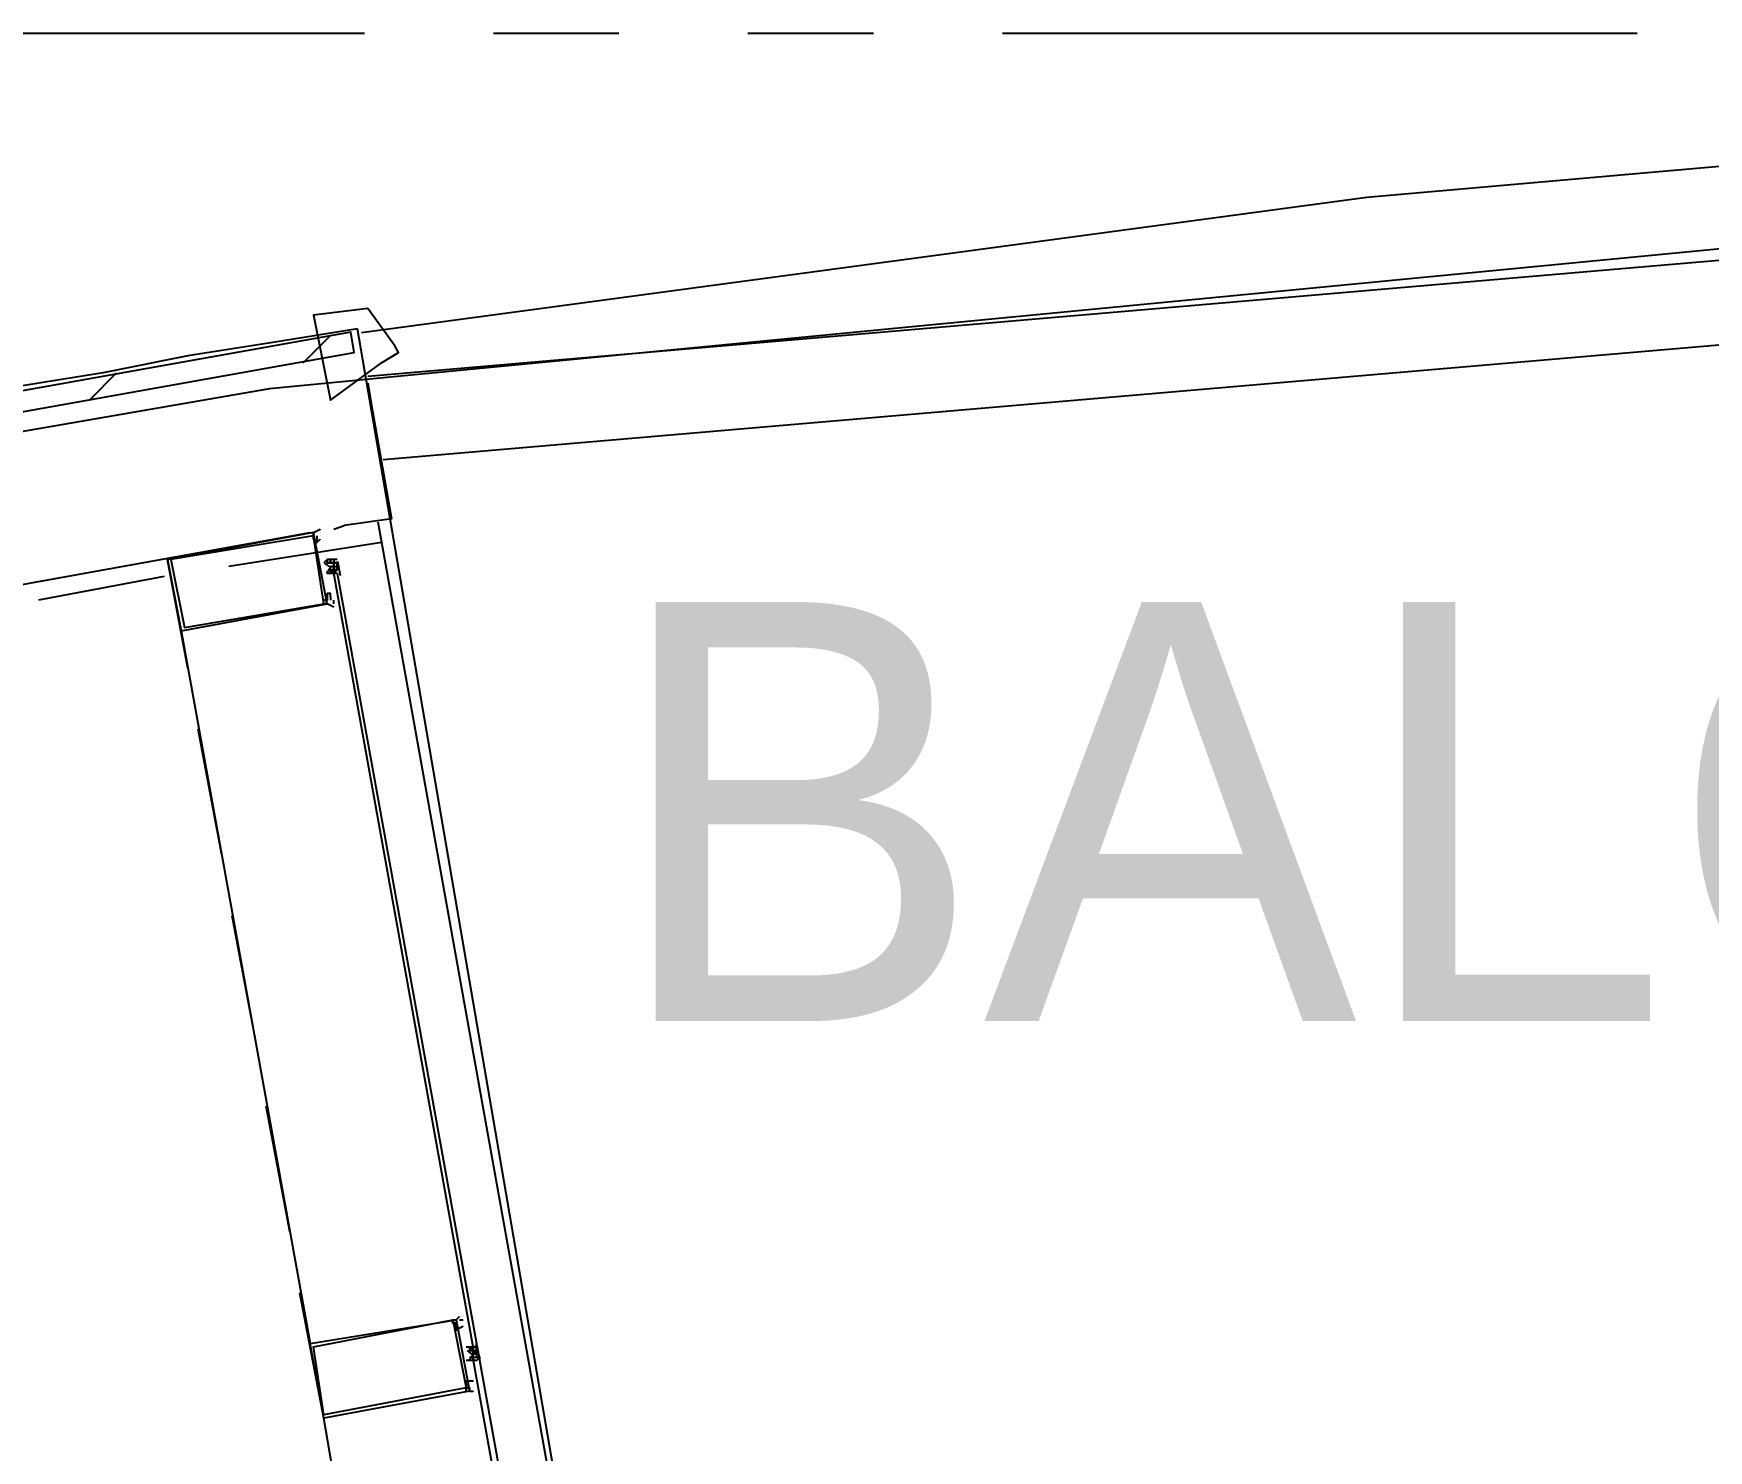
# Model space of a CAD drawing. Header units: feet. Extents: x -84 to 198, y -22 to 181.
# Drawn here: x 76.67 to 83.25, y 154.69 to 160.26 of the extents above; entities that cross this region are included whole.
import ezdxf
from ezdxf.enums import TextEntityAlignment as Align

# ---------------------------------------------------------------- set-up
doc = ezdxf.new("R2010")
doc.units = ezdxf.units.FT
for name, color, linetype in [('A-AREA-UNIDAD', 30, 'CONTINUOUS'), ('A-LINEA', 7, 'CONTINUOUS'), ('A-TEXTO-PDF', 3, 'CONTINUOUS')]:
    doc.layers.add(name, color=color, linetype=linetype)

msp = doc.modelspace()

# ---------------------------------------------------------------- linework, layer by layer
at = {"layer": 'A-AREA-UNIDAD'}
msp.add_lwpolyline([(84.928, 131.1289), (85.152, 132.6933), (86.8, 132.5333), (87.552, 135.8578), (85.152, 136.2489), (85.12, 137.3333), (86.08, 141.3689), (87.072, 141.4222), (87.12, 140.6578), (87.648, 141.1733), (87.712, 141.5822), (87.488, 142.2933), (86.56, 142.3289), (86.56, 143.3778), (87.872, 148.8889), (88.64, 149.0489), (91.008, 159.2178), (90.432, 159.2533), (90.432, 159.8933), (87.008, 159.7689), (77.6, 158.8622), (74.112, 158.2578)], dxfattribs=at)
at = {"layer": 'A-LINEA'}
for p, q in [((77.9733, 160.2578), (75.48, 160.2578)), ((78.9733, 160.2578), (78.48, 160.2578)), ((79.9733, 160.2578), (79.48, 160.2578)), ((82.9733, 160.2578), (80.48, 160.2578)), ((90.5992, 159.9939), (77.9864, 158.9103)), ((86.2775, 159.9973), (81.9113, 159.6139)), ((90.6043, 159.6606), (78.0467, 158.5824)), ((81.9113, 159.6139), (77.9616, 159.0815)), ((77.7333, 158.9644), (77.84, 159.0711)), ((79.1867, 151.8844), (77.9467, 159.0978)), ((76.8933, 158.8178), (77, 158.9244)), ((77.1467, 158.9511), (77.1467, 158.9511)), ((77.8533, 158.3111), (77.8933, 158.3244)), ((79.1867, 151.8844), (78.0267, 158.3378)), ((74.2933, 157.6711), (77.76, 158.2978)), ((78.04, 158.2578), (77.44, 158.1644)), ((77.28, 157.7644), (77.2, 158.1911)), ((77.8267, 158.1911), (77.8267, 158.1911)), ((77.8267, 158.1911), (77.8267, 158.1778)), ((77.8267, 158.1911), (77.8267, 158.1778)), ((77.84, 158.1911), (77.84, 158.1911)), ((77.84, 158.1911), (77.84, 158.1911)), ((77.84, 158.1911), (77.84, 158.1778)), ((77.84, 158.1911), (77.84, 158.1911)), ((77.84, 158.1911), (77.84, 158.1911)), ((77.84, 158.1911), (77.84, 158.1778)), ((77.84, 158.1911), (77.84, 158.1911)), ((77.84, 158.1911), (77.84, 158.1911)), ((77.84, 158.1911), (77.84, 158.1911)), ((77.84, 158.1911), (77.84, 158.1911)), ((77.84, 158.1911), (77.84, 158.1911)), ((77.84, 158.1778), (77.84, 158.1911)), ((77.84, 158.1911), (77.84, 158.1911)), ((77.84, 158.1911), (77.84, 158.1911)), ((77.8533, 158.1911), (77.84, 158.1911)), ((77.84, 158.1911), (77.84, 158.1911)), ((77.84, 158.1911), (77.84, 158.1911)), ((77.8533, 158.1911), (77.8533, 158.1778)), ((77.8533, 158.1911), (77.8533, 158.1778)), ((77.8533, 158.1911), (77.8533, 158.1911)), ((77.8533, 158.1911), (77.8533, 158.1911)), ((77.8533, 158.1911), (77.8533, 158.1778)), ((77.8533, 158.1911), (77.8533, 158.1911)), ((77.8533, 158.1911), (77.8533, 158.1911)), ((77.8533, 158.1911), (77.8533, 158.1911)), ((77.8533, 158.1911), (77.8533, 158.1911)), ((77.8533, 158.1911), (77.8533, 158.1911)), ((77.8533, 158.1911), (77.8533, 158.1911)), ((77.8533, 158.1911), (77.8533, 158.1911)), ((77.8533, 158.1911), (77.8533, 158.1911)), ((77.8667, 158.1911), (77.8533, 158.1911)), ((77.8667, 158.1911), (77.8533, 158.1911)), ((77.8667, 158.1911), (77.8533, 158.1911)), ((77.8667, 158.1911), (77.8667, 158.1911)), ((77.8667, 158.1911), (77.8667, 158.1911)), ((77.8667, 158.1911), (77.8667, 158.1911)), ((77.8678, 158.1852), (77.8781, 158.1281)), ((77.1867, 158.1244), (76.6933, 158.0311)), ((77.8133, 158.1778), (77.8133, 158.1778)), ((77.8133, 158.1778), (77.8133, 158.1778)), ((77.8267, 158.1778), (77.8267, 158.1778)), ((77.8267, 158.1778), (77.8267, 158.1778)), ((77.8267, 158.1778), (77.8267, 158.1778)), ((77.8267, 158.1778), (77.8267, 158.1778)), ((77.8267, 158.1778), (77.8267, 158.1778)), ((77.8267, 158.1778), (77.8267, 158.1778)), ((77.84, 158.1778), (77.8267, 158.1778)), ((77.8267, 158.1778), (77.8267, 158.1778)), ((77.8267, 158.1378), (77.8267, 158.1378)), ((77.8267, 158.1378), (77.8267, 158.1378)), ((77.8267, 158.1378), (77.8267, 158.1378)), ((77.84, 158.1778), (77.84, 158.1778)), ((77.84, 158.1778), (77.84, 158.1778)), ((77.84, 158.1778), (77.84, 158.1778)), ((77.84, 158.1778), (77.84, 158.1778)), ((77.84, 158.1778), (77.84, 158.1778)), ((77.84, 158.1778), (77.84, 158.1778)), ((77.84, 158.1778), (77.84, 158.1778)), ((77.84, 158.1778), (77.84, 158.1778)), ((77.84, 158.1778), (77.84, 158.1778)), ((77.84, 158.1778), (77.84, 158.1778)), ((77.84, 158.1778), (77.84, 158.1778)), ((77.84, 158.1778), (77.84, 158.1778)), ((77.84, 158.1778), (77.84, 158.1778)), ((77.84, 158.1778), (77.84, 158.1778)), ((77.84, 158.1778), (77.84, 158.1778)), ((77.84, 158.1778), (77.84, 158.1778)), ((77.84, 158.1778), (77.84, 158.1778)), ((77.84, 158.1778), (77.84, 158.1778)), ((77.8533, 158.1778), (77.84, 158.1778)), ((77.84, 158.1644), (77.84, 158.1644)), ((77.84, 158.1644), (77.8533, 158.1644)), ((77.84, 158.1644), (77.84, 158.1644)), ((77.84, 158.1644), (77.84, 158.1644)), ((77.84, 158.1644), (77.84, 158.1644)), ((77.84, 158.1644), (77.84, 158.1644)), ((77.84, 158.1644), (77.84, 158.1644)), ((77.84, 158.1644), (77.84, 158.1644)), ((77.84, 158.1644), (77.84, 158.1644)), ((77.84, 158.1644), (77.84, 158.1644)), ((77.8533, 158.1644), (77.84, 158.1644)), ((77.84, 158.1644), (77.84, 158.1644)), ((77.84, 158.1644), (77.84, 158.1644)), ((77.84, 158.1511), (77.84, 158.1511)), ((77.84, 158.1511), (77.84, 158.1511)), ((77.84, 158.1511), (77.84, 158.1378)), ((77.84, 158.1511), (77.84, 158.1511)), ((77.84, 158.1511), (77.84, 158.1511)), ((77.84, 158.1511), (77.84, 158.1511)), ((77.84, 158.1511), (77.8533, 158.1511)), ((77.84, 158.1511), (77.8533, 158.1511)), ((77.84, 158.1511), (77.84, 158.1511)), ((77.84, 158.1511), (77.84, 158.1511)), ((77.84, 158.1511), (77.8533, 158.1511)), ((77.84, 158.1511), (77.8533, 158.1511)), ((77.84, 158.1511), (77.84, 158.1511)), ((77.84, 158.1511), (77.84, 158.1511)), ((77.84, 158.1378), (77.84, 158.1511)), ((77.84, 158.1378), (77.84, 158.1511)), ((77.8533, 158.1378), (77.84, 158.1511)), ((77.8533, 158.1511), (77.84, 158.1511)), ((77.84, 158.1511), (77.84, 158.1511)), ((77.84, 158.1511), (77.84, 158.1511)), ((77.8533, 158.1511), (77.84, 158.1511)), ((77.84, 158.1511), (77.84, 158.1511)), ((77.84, 158.1511), (77.84, 158.1511)), ((77.84, 158.1378), (77.84, 158.1378)), ((77.84, 158.1378), (77.84, 158.1378)), ((77.84, 158.1378), (77.84, 158.1378)), ((77.84, 158.1378), (77.84, 158.1378)), ((77.84, 158.1378), (77.84, 158.1378)), ((77.84, 158.1378), (77.84, 158.1378)), ((77.84, 158.1378), (77.84, 158.1378)), ((77.84, 158.1378), (77.84, 158.1378)), ((77.84, 158.1378), (77.84, 158.1378)), ((77.84, 158.1378), (77.84, 158.1378)), ((77.84, 158.1378), (77.84, 158.1378)), ((77.84, 158.1378), (77.84, 158.1378)), ((77.84, 158.1378), (77.84, 158.1378)), ((77.84, 158.1378), (77.8533, 158.1378)), ((77.84, 158.1378), (77.84, 158.1378)), ((77.84, 158.1378), (77.84, 158.1378)), ((77.84, 158.1378), (77.84, 158.1378)), ((77.84, 158.1378), (77.84, 158.1378)), ((77.8533, 158.1778), (77.8533, 158.1778)), ((77.8533, 158.1778), (77.8533, 158.1778)), ((77.8533, 158.1778), (77.8533, 158.1778)), ((77.8533, 158.1778), (77.8533, 158.1778)), ((77.8533, 158.1778), (77.8533, 158.1778)), ((77.8533, 158.1778), (77.8533, 158.1644)), ((77.8533, 158.1778), (77.8533, 158.1778)), ((77.8533, 158.1778), (77.8533, 158.1778)), ((77.8533, 158.1778), (77.8533, 158.1778)), ((77.8533, 158.1778), (77.8533, 158.1778)), ((77.8533, 158.1778), (77.8533, 158.1778)), ((77.8533, 158.1778), (77.8533, 158.1778)), ((77.8533, 158.1778), (77.8533, 158.1778)), ((77.8533, 158.1778), (77.8533, 158.1778)), ((77.8533, 158.1778), (77.8533, 158.1778)), ((77.8533, 158.1778), (77.8533, 158.1778)), ((77.8533, 158.1778), (77.8533, 158.1778)), ((77.8533, 158.1778), (77.8533, 158.1778)), ((77.8533, 158.1778), (77.8533, 158.1778)), ((77.8533, 158.1778), (77.8533, 158.1778)), ((77.8533, 158.1778), (77.8533, 158.1778)), ((77.8533, 158.1778), (77.8533, 158.1778)), ((77.8533, 158.1778), (77.8533, 158.1778)), ((77.8533, 158.1778), (77.8533, 158.1778)), ((77.8533, 158.1778), (77.8533, 158.1778)), ((77.8533, 158.1778), (77.8533, 158.1778)), ((77.8533, 158.1778), (77.8533, 158.1778)), ((77.8533, 158.1778), (77.8533, 158.1778)), ((77.8533, 158.1778), (77.8533, 158.1778)), ((77.8533, 158.1778), (77.8533, 158.1778)), ((77.8533, 158.1644), (77.8533, 158.1778)), ((77.8667, 158.1778), (77.8533, 158.1778)), ((77.8533, 158.1778), (77.8533, 158.1778)), ((77.8533, 158.1644), (77.8533, 158.1778)), ((77.8533, 158.1644), (77.8533, 158.1644)), ((77.8533, 158.1644), (77.8533, 158.1644)), ((77.8533, 158.1644), (77.8667, 158.1644)), ((77.8533, 158.1644), (77.8533, 158.1644)), ((77.8533, 158.1644), (77.8533, 158.1511)), ((77.8533, 158.1644), (77.8533, 158.1644)), ((77.8533, 158.1644), (77.8533, 158.1644)), ((77.8533, 158.1644), (77.8533, 158.1644)), ((77.8533, 158.1644), (77.8533, 158.1644)), ((77.8533, 158.1644), (77.8533, 158.1644)), ((77.8533, 158.1644), (77.8533, 158.1644)), ((77.8533, 158.1644), (77.8533, 158.1644)), ((77.8533, 158.1644), (77.8533, 158.1644)), ((77.8533, 158.1644), (77.8533, 158.1644)), ((77.8533, 158.1644), (77.8533, 158.1644)), ((77.8533, 158.1644), (77.8533, 158.1644)), ((77.8533, 158.1511), (77.8533, 158.1644)), ((77.8533, 158.1644), (77.8533, 158.1644)), ((77.8533, 158.1644), (77.8533, 158.1644)), ((77.8533, 158.1511), (77.8533, 158.1644)), ((77.8533, 158.1644), (77.8533, 158.1644)), ((77.8533, 158.1644), (77.8533, 158.1644)), ((77.8533, 158.1644), (77.8533, 158.1644)), ((77.8533, 158.1644), (77.8533, 158.1644)), ((77.8533, 158.1644), (77.8533, 158.1644)), ((77.8533, 158.1644), (77.8533, 158.1644)), ((77.8533, 158.1644), (77.8533, 158.1644)), ((77.8533, 158.1644), (77.8533, 158.1644)), ((77.8533, 158.1644), (77.8533, 158.1644)), ((77.8533, 158.1511), (77.8533, 158.1378)), ((77.8533, 158.1511), (77.8533, 158.1511)), ((77.8533, 158.1511), (77.8533, 158.1511)), ((77.8533, 158.1511), (77.8533, 158.1511)), ((77.8533, 158.1511), (77.8533, 158.1378)), ((77.8533, 158.1511), (77.8533, 158.1511)), ((77.8533, 158.1511), (77.8533, 158.1511)), ((77.8667, 158.1511), (77.8533, 158.1378)), ((77.8533, 158.1511), (77.8533, 158.1511)), ((77.8533, 158.1511), (77.8533, 158.1511)), ((77.8533, 158.1511), (77.8533, 158.1511)), ((77.8533, 158.1511), (77.8533, 158.1511)), ((77.8533, 158.1511), (77.8533, 158.1511)), ((77.8533, 158.1511), (77.8533, 158.1511)), ((77.8533, 158.1511), (77.8533, 158.1511)), ((77.8667, 158.1511), (77.8533, 158.1511)), ((77.8533, 158.1378), (77.8533, 158.1511)), ((77.8533, 158.1511), (77.8533, 158.1511)), ((77.8533, 158.1511), (77.8533, 158.1511)), ((77.8533, 158.1511), (77.8533, 158.1378)), ((77.8533, 158.1511), (77.8533, 158.1511)), ((77.8533, 158.1511), (77.8533, 158.1511)), ((77.8533, 158.1378), (77.8533, 158.1378)), ((77.8533, 158.1378), (77.8667, 158.1378)), ((77.8533, 158.1378), (77.8533, 158.1378)), ((77.8533, 158.1378), (77.8533, 158.1378)), ((77.8533, 158.1378), (77.8533, 158.1378)), ((77.8533, 158.1378), (77.8533, 158.1378)), ((77.8533, 158.1378), (77.8533, 158.1378)), ((77.8533, 158.1378), (77.8533, 158.1378)), ((77.8533, 158.1378), (77.8533, 158.1378)), ((77.8533, 158.1378), (77.8533, 158.1378)), ((77.8533, 158.1378), (77.8533, 158.1378)), ((77.8533, 158.1378), (77.8533, 158.1378)), ((77.8533, 158.1378), (77.8533, 158.1378)), ((77.8533, 158.1378), (77.8533, 158.1378)), ((77.8667, 158.1644), (77.8667, 158.1778)), ((77.8667, 158.1778), (77.8667, 158.1778)), ((77.8667, 158.1644), (77.8667, 158.1644)), ((77.8667, 158.1644), (77.8667, 158.1644)), ((77.8667, 158.1511), (77.8667, 158.1644)), ((77.8667, 158.1644), (77.8667, 158.1511)), ((77.8667, 158.1644), (77.8667, 158.1644)), ((77.8667, 158.1644), (77.8667, 158.1644)), ((77.8667, 158.1511), (77.8667, 158.1511)), ((77.8667, 158.1511), (77.8667, 158.1511)), ((77.8667, 158.1511), (77.8667, 158.1511)), ((77.8667, 158.1511), (77.8667, 158.1511)), ((77.8667, 158.1511), (77.8667, 158.1511)), ((77.8667, 158.1511), (77.8667, 158.1511)), ((77.8667, 158.1511), (77.8667, 158.1511)), ((77.8667, 158.1511), (77.8667, 158.1511)), ((77.8667, 158.1511), (77.8667, 158.1511)), ((77.8667, 158.1511), (77.8667, 158.1511)), ((77.8667, 158.1511), (77.8667, 158.1511)), ((77.8667, 158.1511), (77.8667, 158.1511)), ((77.8667, 158.1511), (77.8667, 158.1511)), ((77.8667, 158.1511), (77.8667, 158.1511)), ((77.8667, 158.1511), (77.8667, 158.1511)), ((77.8667, 158.1511), (77.8667, 158.1511)), ((77.8667, 158.1511), (77.8667, 158.1511)), ((77.8667, 158.1511), (77.8667, 158.1511)), ((77.8667, 158.1511), (77.8667, 158.1511)), ((77.8667, 158.1378), (77.8667, 158.1378)), ((77.8667, 158.1378), (77.8667, 158.1378)), ((77.8667, 158.1378), (77.8667, 158.1378)), ((77.8667, 158.1378), (77.8667, 158.1378)), ((77.8667, 158.1378), (77.8667, 158.1378)), ((77.8667, 158.1378), (77.8667, 158.1378)), ((77.84, 158.0444), (77.84, 158.0311)), ((77.8533, 158.0444), (77.8533, 158.0444)), ((77.2533, 157.9111), (77.76, 155.1111)), ((77.4133, 157.0311), (77.32, 157.5244)), ((77.5467, 156.2978), (77.4533, 156.7911)), ((77.68, 155.5511), (77.5867, 156.0444)), ((77.8133, 154.8178), (77.72, 155.3111)), ((78.36, 155.2178), (78.36, 155.2178)), ((78.36, 155.1911), (78.36, 155.1911)), ((78.36, 155.1911), (78.36, 155.1911)), ((78.3733, 155.0978), (78.3733, 155.0978)), ((78.3733, 155.0978), (78.3733, 155.0978)), ((78.3733, 155.0978), (78.3733, 155.0978)), ((78.3733, 155.0978), (78.3733, 155.0978)), ((78.3733, 155.0978), (78.3733, 155.0978)), ((78.3733, 155.0978), (78.3733, 155.0978)), ((78.3867, 155.0978), (78.3867, 155.0978)), ((78.3867, 155.0978), (78.3867, 155.0978)), ((78.3867, 155.0978), (78.3867, 155.0978)), ((78.3867, 155.0978), (78.3867, 155.0978)), ((78.3867, 155.0978), (78.3867, 155.0978)), ((78.3867, 155.0978), (78.3867, 155.0978)), ((78.3867, 155.0978), (78.3867, 155.0844)), ((78.3867, 155.0978), (78.3867, 155.0978)), ((78.3867, 155.0978), (78.3867, 155.0978)), ((78.3867, 155.0978), (78.3867, 155.0978)), ((78.3867, 155.0978), (78.3867, 155.0978)), ((78.3867, 155.0978), (78.3867, 155.0978)), ((78.3867, 155.0978), (78.3867, 155.0978)), ((78.3867, 155.0978), (78.3867, 155.0978)), ((78.3867, 155.0978), (78.3867, 155.0978)), ((78.4, 155.0978), (78.3867, 155.0844)), ((78.3867, 155.0978), (78.3867, 155.0978)), ((78.4, 155.0978), (78.3867, 155.0844)), ((78.3867, 155.0978), (78.3867, 155.0978)), ((78.4, 155.0978), (78.4, 155.0844)), ((78.4, 155.0978), (78.4, 155.0978)), ((78.4, 155.0978), (78.4, 155.0978)), ((78.4, 155.0978), (78.4133, 155.0978)), ((78.4, 155.0978), (78.4, 155.0978)), ((78.4, 155.0978), (78.4, 155.0978)), ((78.4, 155.0978), (78.4, 155.0978)), ((78.4, 155.0978), (78.4, 155.0978)), ((78.4, 155.0978), (78.4133, 155.0978)), ((78.4, 155.0978), (78.4, 155.0978)), ((78.4, 155.0978), (78.4, 155.0978)), ((78.4, 155.0978), (78.4, 155.0978)), ((78.4, 155.0978), (78.4, 155.0978)), ((78.4, 155.0978), (78.4, 155.0978)), ((78.4, 155.0978), (78.4, 155.0844)), ((78.4, 155.0978), (78.4, 155.0978)), ((78.4, 155.0978), (78.4, 155.0978)), ((78.4, 155.0978), (78.4, 155.0978)), ((78.4, 155.0978), (78.4, 155.0978)), ((78.4, 155.0978), (78.4, 155.0978)), ((78.4, 155.0978), (78.4, 155.0978)), ((78.4, 155.0978), (78.4, 155.0978)), ((78.4, 155.0978), (78.4, 155.0978)), ((78.4, 155.0978), (78.4133, 155.0978)), ((78.4, 155.0978), (78.4, 155.0978)), ((78.4133, 155.0978), (78.4133, 155.0978)), ((78.4133, 155.0978), (78.4133, 155.0978)), ((78.4133, 155.0978), (78.4133, 155.0978)), ((78.4133, 155.0978), (78.4133, 155.0978)), ((78.4133, 155.0978), (78.4133, 155.0978)), ((78.4133, 155.0978), (78.4133, 155.0978)), ((78.4133, 155.0978), (78.4133, 155.0978)), ((78.4133, 155.0978), (78.4133, 155.0978)), ((78.4133, 155.0978), (78.4133, 155.0978)), ((78.4133, 155.0978), (78.4133, 155.0978)), ((78.4133, 155.0978), (78.4133, 155.0978)), ((78.4133, 155.0978), (78.4133, 155.0978)), ((78.4133, 155.0978), (78.4133, 155.0978)), ((78.4133, 155.0978), (78.4133, 155.0978)), ((78.4133, 155.0978), (78.4133, 155.0978)), ((78.4133, 155.0844), (78.4133, 155.0978)), ((78.4133, 155.0978), (78.4133, 155.0978)), ((78.4133, 155.0978), (78.4133, 155.0978)), ((78.4133, 155.0978), (78.4133, 155.0978)), ((78.4133, 155.0978), (78.4133, 155.0978)), ((78.4133, 155.0978), (78.4133, 155.0978)), ((78.4133, 155.0978), (78.4133, 155.0978)), ((78.4133, 155.0978), (78.4133, 155.0978)), ((78.4145, 155.1052), (78.4247, 155.0481)), ((78.3733, 155.0444), (78.3733, 155.0444)), ((78.3733, 155.0444), (78.3733, 155.0444)), ((78.3867, 155.0844), (78.3867, 155.0844)), ((78.3867, 155.0844), (78.4, 155.0844)), ((78.3867, 155.0844), (78.4, 155.0844)), ((78.3867, 155.0578), (78.3867, 155.0578)), ((78.3867, 155.0444), (78.3867, 155.0444)), ((78.3867, 155.0444), (78.3867, 155.0444)), ((78.3867, 155.0444), (78.3867, 155.0444)), ((78.3867, 155.0444), (78.3867, 155.0444)), ((78.3867, 155.0444), (78.3867, 155.0444)), ((78.3867, 155.0444), (78.3867, 155.0444)), ((78.3867, 155.0444), (78.3867, 155.0444)), ((78.3867, 155.0444), (78.3867, 155.0444)), ((78.3867, 155.0444), (78.3867, 155.0444)), ((78.3867, 155.0444), (78.3867, 155.0444)), ((78.3867, 155.0444), (78.3867, 155.0444)), ((78.4, 155.0844), (78.4, 155.0844)), ((78.4, 155.0844), (78.4, 155.0844)), ((78.4, 155.0844), (78.4, 155.0844)), ((78.4, 155.0844), (78.4133, 155.0844)), ((78.4, 155.0844), (78.4, 155.0844)), ((78.4, 155.0844), (78.4, 155.0844)), ((78.4, 155.0844), (78.4, 155.0844)), ((78.4, 155.0844), (78.4133, 155.0844)), ((78.4, 155.0844), (78.4, 155.0844)), ((78.4, 155.0844), (78.4, 155.0844)), ((78.4, 155.0844), (78.4, 155.0844)), ((78.4, 155.0844), (78.4, 155.0844)), ((78.4, 155.0711), (78.4, 155.0844)), ((78.4, 155.0711), (78.4, 155.0844)), ((78.4, 155.0844), (78.4, 155.0844)), ((78.4, 155.0844), (78.4, 155.0844)), ((78.4, 155.0711), (78.4, 155.0844)), ((78.4, 155.0711), (78.4133, 155.0844)), ((78.4, 155.0844), (78.4, 155.0844)), ((78.4, 155.0844), (78.4, 155.0844)), ((78.4, 155.0844), (78.4, 155.0844)), ((78.4, 155.0844), (78.4, 155.0844)), ((78.4, 155.0844), (78.4, 155.0844)), ((78.4, 155.0844), (78.4, 155.0844)), ((78.4, 155.0844), (78.4, 155.0844)), ((78.4, 155.0844), (78.4, 155.0844)), ((78.4, 155.0844), (78.4, 155.0844)), ((78.4, 155.0844), (78.4, 155.0844)), ((78.4, 155.0844), (78.4, 155.0844)), ((78.4, 155.0844), (78.4, 155.0844)), ((78.4, 155.0844), (78.4, 155.0844)), ((78.4, 155.0844), (78.4, 155.0844)), ((78.4, 155.0844), (78.4, 155.0844)), ((78.4, 155.0711), (78.4, 155.0711)), ((78.4, 155.0711), (78.4, 155.0711)), ((78.4, 155.0711), (78.4, 155.0711)), ((78.4, 155.0711), (78.4, 155.0711)), ((78.4, 155.0711), (78.4, 155.0711)), ((78.4, 155.0711), (78.4, 155.0711)), ((78.4, 155.0711), (78.4, 155.0711)), ((78.4, 155.0711), (78.4, 155.0711)), ((78.4, 155.0711), (78.4, 155.0711)), ((78.4, 155.0711), (78.4, 155.0711)), ((78.4, 155.0711), (78.4, 155.0711)), ((78.4, 155.0578), (78.4, 155.0711)), ((78.4, 155.0711), (78.4, 155.0711)), ((78.4133, 155.0711), (78.4, 155.0711)), ((78.4133, 155.0711), (78.4, 155.0711)), ((78.4, 155.0578), (78.4, 155.0444)), ((78.4, 155.0578), (78.4, 155.0578)), ((78.4, 155.0578), (78.4, 155.0578)), ((78.4, 155.0578), (78.4, 155.0578)), ((78.4, 155.0578), (78.4, 155.0578)), ((78.4, 155.0578), (78.4, 155.0578)), ((78.4, 155.0578), (78.4, 155.0578)), ((78.4, 155.0578), (78.4, 155.0578)), ((78.4, 155.0444), (78.4, 155.0578)), ((78.4, 155.0578), (78.4, 155.0578)), ((78.4, 155.0578), (78.4, 155.0578)), ((78.4, 155.0578), (78.4, 155.0578)), ((78.4, 155.0578), (78.4, 155.0578)), ((78.4, 155.0578), (78.4, 155.0578)), ((78.4, 155.0578), (78.4, 155.0578)), ((78.4, 155.0578), (78.4, 155.0578)), ((78.4, 155.0578), (78.4, 155.0578)), ((78.4, 155.0578), (78.4, 155.0578)), ((78.4, 155.0578), (78.4, 155.0578)), ((78.4, 155.0578), (78.4, 155.0578)), ((78.4, 155.0578), (78.4, 155.0578)), ((78.4, 155.0578), (78.4, 155.0578)), ((78.4, 155.0578), (78.4, 155.0578)), ((78.4, 155.0578), (78.4, 155.0578)), ((78.4, 155.0578), (78.4, 155.0578)), ((78.4, 155.0578), (78.4, 155.0578)), ((78.4, 155.0578), (78.4, 155.0578)), ((78.4, 155.0578), (78.4, 155.0578)), ((78.4, 155.0444), (78.4, 155.0444)), ((78.4, 155.0444), (78.4, 155.0444)), ((78.4, 155.0444), (78.4, 155.0444)), ((78.4, 155.0444), (78.4, 155.0444)), ((78.4, 155.0444), (78.4, 155.0444)), ((78.4, 155.0444), (78.4, 155.0444)), ((78.4, 155.0444), (78.4, 155.0444)), ((78.4, 155.0444), (78.4, 155.0444)), ((78.4, 155.0444), (78.4, 155.0444)), ((78.4, 155.0444), (78.4, 155.0444)), ((78.4, 155.0444), (78.4, 155.0444)), ((78.4133, 155.0844), (78.4133, 155.0711)), ((78.4133, 155.0844), (78.4133, 155.0844)), ((78.4133, 155.0844), (78.4133, 155.0844)), ((78.4133, 155.0844), (78.4133, 155.0844)), ((78.4133, 155.0844), (78.4133, 155.0844)), ((78.4133, 155.0844), (78.4133, 155.0844)), ((78.4133, 155.0844), (78.4133, 155.0844)), ((78.4133, 155.0844), (78.4133, 155.0844)), ((78.4133, 155.0844), (78.4133, 155.0844)), ((78.4133, 155.0844), (78.4133, 155.0844)), ((78.4133, 155.0844), (78.4133, 155.0844)), ((78.4133, 155.0844), (78.4133, 155.0844)), ((78.4133, 155.0844), (78.4133, 155.0844)), ((78.4133, 155.0844), (78.4133, 155.0844)), ((78.4133, 155.0844), (78.4133, 155.0844)), ((78.4133, 155.0844), (78.4133, 155.0844)), ((78.4133, 155.0711), (78.4133, 155.0711)), ((78.4133, 155.0711), (78.4133, 155.0711)), ((78.4133, 155.0711), (78.4133, 155.0711)), ((78.4133, 155.0711), (78.4133, 155.0711)), ((78.4133, 155.0711), (78.4133, 155.0711)), ((78.4133, 155.0711), (78.4133, 155.0711)), ((78.4133, 155.0711), (78.4133, 155.0711)), ((78.4133, 155.0711), (78.4133, 155.0711)), ((78.4133, 155.0711), (78.4133, 155.0711)), ((78.4133, 155.0711), (78.4133, 155.0711)), ((78.4133, 155.0711), (78.4133, 155.0711)), ((78.4133, 155.0711), (78.4133, 155.0711)), ((78.4133, 155.0711), (78.4133, 155.0711)), ((78.4133, 155.0711), (78.4133, 155.0711)), ((78.4133, 155.0711), (78.4133, 155.0711)), ((78.4133, 155.0711), (78.4133, 155.0711)), ((78.4133, 155.0711), (78.4133, 155.0711)), ((78.4133, 155.0711), (78.4133, 155.0711)), ((78.4133, 155.0711), (78.4133, 155.0711)), ((78.4133, 155.0711), (78.4133, 155.0711)), ((78.4133, 155.0711), (78.4133, 155.0711)), ((78.4133, 155.0711), (78.4133, 155.0711)), ((78.4133, 155.0711), (78.4133, 155.0711)), ((78.4133, 155.0711), (78.4133, 155.0711)), ((78.4133, 155.0711), (78.4133, 155.0711)), ((78.4133, 155.0711), (78.4133, 155.0711)), ((78.4133, 155.0711), (78.4133, 155.0711)), ((78.4133, 155.0711), (78.4133, 155.0711)), ((78.4133, 155.0711), (78.4133, 155.0711)), ((78.4133, 155.0578), (78.4133, 155.0578)), ((78.4133, 155.0578), (78.4133, 155.0578)), ((78.4133, 155.0578), (78.4267, 155.0578)), ((78.4133, 155.0578), (78.4133, 155.0578)), ((78.4133, 155.0578), (78.4133, 155.0578)), ((78.4133, 155.0578), (78.4133, 155.0578)), ((78.4133, 155.0578), (78.4133, 155.0578)), ((78.4133, 155.0578), (78.4133, 155.0578)), ((78.4133, 155.0578), (78.4133, 155.0578)), ((78.4133, 155.0578), (78.4133, 155.0578)), ((78.4133, 155.0578), (78.4133, 155.0578)), ((78.4133, 155.0578), (78.4133, 155.0578)), ((78.4133, 155.0578), (78.4133, 155.0578)), ((78.4133, 155.0578), (78.4133, 155.0578)), ((78.4133, 155.0578), (78.4133, 155.0578)), ((78.4133, 155.0578), (78.4133, 155.0578)), ((78.4133, 155.0578), (78.4133, 155.0578)), ((78.4267, 155.0578), (78.4133, 155.0578)), ((78.4133, 155.0578), (78.4133, 155.0578)), ((78.4133, 155.0578), (78.4133, 155.0578)), ((78.4133, 155.0578), (78.4133, 155.0578)), ((78.4133, 155.0578), (78.4133, 155.0578)), ((78.4267, 155.0578), (78.4133, 155.0578)), ((78.4133, 155.0578), (78.4133, 155.0578)), ((78.4267, 155.0578), (78.4267, 155.0578)), ((78.4267, 155.0578), (78.4267, 155.0578)), ((78.4267, 155.0578), (78.4267, 155.0578)), ((78.4267, 155.0578), (78.4267, 155.0578)), ((78.4267, 155.0578), (78.4267, 155.0578)), ((78.4267, 155.0578), (78.4267, 155.0578)), ((78.4267, 155.0578), (78.4267, 155.0578)), ((78.4267, 155.0578), (78.4267, 155.0578)), ((78.4267, 155.0578), (78.4267, 155.0578)), ((78.4267, 155.0444), (78.4267, 155.0578)), ((78.4, 154.9511), (78.4, 154.9511)), ((78.4, 154.9511), (78.4, 154.9511)), ((78.3067, 152.0178), (77.8133, 154.8178))]:
    msp.add_line(p, q, dxfattribs=at)
for points in [[(78.04, 158.9644), (78.1067, 159.0044), (78.0933, 159.0311), (77.9867, 159.1778), (77.7733, 159.1511), (77.84, 158.8178), (78.04, 158.9644)], [(74.2, 158.3378), (77.9333, 159.0044), (77.92, 159.0844), (74.1867, 158.4178), (74.2, 158.3378)], [(77.9467, 159.0978), (77.6133, 159.0444), (77.28, 158.9911), (76.9467, 158.9244), (76.6133, 158.8711)], [(77.9867, 158.8844), (78, 158.8044), (78.08, 158.3511), (77.8933, 158.3244)], [(77.2, 158.1911), (77.2533, 157.9111), (77.8267, 158.0178), (77.7733, 158.2978), (77.2, 158.1911)], [(77.2133, 158.1911), (77.2667, 157.9244), (77.8133, 158.0178), (77.7733, 158.2844), (77.2133, 158.1911)], [(77.7733, 158.2844), (77.7733, 158.2844), (77.7733, 158.2844), (77.7733, 158.2711), (77.7733, 158.2711), (77.7733, 158.2844), (77.7733, 158.2844), (77.7733, 158.2844), (77.7733, 158.2844), (77.7733, 158.2844), (77.7733, 158.2844), (77.7733, 158.2844), (77.7733, 158.2978), (77.7733, 158.2978), (77.8, 158.3111), (77.8, 158.3111)], [(77.7867, 158.2844), (77.7867, 158.2578), (77.7867, 158.2578), (77.8, 158.2711), (77.8, 158.2711), (77.8, 158.2711), (77.8, 158.2711)], [(77.8, 158.2978), (77.8, 158.2978), (77.8, 158.2978)], [(77.8, 158.2844), (77.8, 158.2844), (77.8, 158.2844)], [(77.8533, 158.1911), (77.84, 158.1911), (77.8267, 158.1911), (77.8133, 158.1778)], [(77.8267, 158.1911), (77.8267, 158.1778), (77.8267, 158.1911)], [(77.8267, 158.1911), (77.8267, 158.1778), (77.8267, 158.1911)], [(77.8247, 158.1383), (77.8396, 158.1619), (77.8165, 158.1775)], [(77.8267, 158.1778), (77.84, 158.1778), (77.8533, 158.1778)], [(77.8267, 158.1378), (77.84, 158.1378), (77.8533, 158.1378), (77.8667, 158.1378)], [(77.84, 158.1778), (77.8533, 158.1778), (77.8667, 158.1778), (77.8667, 158.1778)], [(77.8667, 158.1511), (77.8667, 158.1511), (77.8533, 158.1511), (77.8533, 158.1511)], [(77.8667, 158.1378), (77.8667, 158.1378), (78.4133, 155.1111), (78.4133, 155.0978), (78.4, 155.0978), (77.8533, 158.1378), (77.8667, 158.1378)], [(77.84, 158.0444), (77.84, 158.0578), (77.84, 158.0578), (77.8267, 158.0578), (77.8267, 158.0578), (77.8267, 158.0311), (77.8267, 158.0311), (77.8133, 158.0311), (77.8133, 158.0311), (77.8133, 158.0311), (77.8133, 158.0311), (77.8133, 158.0311)], [(77.8533, 158.0044), (77.8267, 158.0178), (77.8267, 158.0178), (77.8267, 158.0178), (77.8267, 158.0178), (77.8267, 158.0178), (77.8267, 158.0178), (77.8133, 158.0178), (77.8133, 158.0178)], [(77.8533, 158.0178), (77.8533, 158.0178), (77.8533, 158.0178), (77.8533, 158.0311), (77.8533, 158.0311)], [(77.8133, 154.8178), (77.76, 155.1111), (78.3333, 155.2044), (78.3867, 154.9244), (77.8133, 154.8178)], [(77.8133, 154.8311), (77.7733, 155.0978), (78.32, 155.2044), (78.3733, 154.9378), (77.8133, 154.8311)], [(78.36, 155.1778), (78.36, 155.1778), (78.36, 155.1778), (78.3333, 155.1644), (78.3333, 155.1644), (78.3333, 155.1911), (78.3333, 155.1911), (78.3333, 155.1911), (78.3333, 155.1911), (78.3333, 155.1911), (78.32, 155.1911), (78.32, 155.1911), (78.32, 155.2044), (78.3333, 155.2044), (78.3333, 155.2044), (78.3333, 155.2044), (78.3333, 155.2044), (78.3333, 155.2044), (78.3333, 155.2044), (78.3467, 155.2178), (78.3467, 155.2178)], [(78.3333, 155.1911), (78.3333, 155.1911), (78.3333, 155.1911), (78.3333, 155.1911), (78.32, 155.1911)], [(78.3467, 155.2044), (78.36, 155.2044), (78.36, 155.2044)], [(78.3733, 155.0978), (78.3867, 155.0978), (78.4, 155.0978), (78.4133, 155.0978), (78.4133, 155.1111)], [(78.4, 155.0978), (78.4, 155.0978), (78.4133, 155.0978)], [(78.4, 155.0844), (78.4, 155.0844), (78.4, 155.0978)], [(78.4267, 155.0578), (78.4133, 155.0444), (78.4, 155.0444), (78.3867, 155.0444), (78.3733, 155.0444)], [(78.3836, 155.0448), (78.3998, 155.0674), (78.3777, 155.0843)], [(78.3867, 155.0578), (78.4, 155.0578), (78.4, 155.0711)], [(78.4, 155.0844), (78.4, 155.0844), (78.4133, 155.0844), (78.4133, 155.0844)], [(78.4133, 155.0711), (78.4, 155.0711), (78.4, 155.0844)], [(78.4133, 155.0711), (78.4, 155.0711), (78.4133, 155.0711)], [(78.4133, 155.0711), (78.4, 155.0711), (78.4133, 155.0711)], [(78.4, 155.0578), (78.4, 155.0578), (78.4, 155.0578), (78.4133, 155.0578), (78.4133, 155.0578)], [(78.9733, 152.0178), (78.4267, 155.0444), (78.4267, 155.0578), (78.4133, 155.0444), (78.4, 155.0444), (78.9467, 152.0178), (78.9733, 152.0178)], [(78.4133, 155.0711), (78.4133, 155.0711), (78.4133, 155.0578), (78.4133, 155.0578)], [(78.3733, 154.9511), (78.3733, 154.9644), (78.3733, 154.9644), (78.4, 154.9644), (78.4, 154.9644), (78.4, 154.9644)], [(78.3733, 154.9378), (78.3733, 154.9378), (78.3733, 154.9378), (78.3733, 154.9511), (78.3733, 154.9378), (78.3733, 154.9378), (78.3733, 154.9378), (78.3733, 154.9244), (78.3733, 154.9244), (78.3733, 154.9378), (78.3867, 154.9378), (78.3867, 154.9378), (78.3867, 154.9244), (78.3867, 154.9244), (78.4, 154.9244), (78.4, 154.9244), (78.4, 154.9244)], [(78.4, 154.9378), (78.4, 154.9378), (78.4, 154.9378)]]:
    msp.add_lwpolyline(points, dxfattribs=at)
for points in [[(77.7733, 158.2844), (77.7733, 158.2844), (77.7733, 158.2844), (77.7733, 158.2844)], [(77.8267, 158.0311), (77.8133, 158.0311), (77.8133, 158.0311), (77.8267, 158.0311)], [(78.3733, 154.9378), (78.3733, 154.9378), (78.3733, 154.9378), (78.3733, 154.9378)]]:
    msp.add_lwpolyline(points, close=True, dxfattribs=at)

# ---------------------------------------------------------------- texts
at = {"layer": 'A-TEXTO-PDF'}
msp.add_text('BALCONY', height=1.646, dxfattribs=at).set_placement((84.1965, 156.3785), align=Align.CENTER)

doc.saveas('drawing.dxf')
